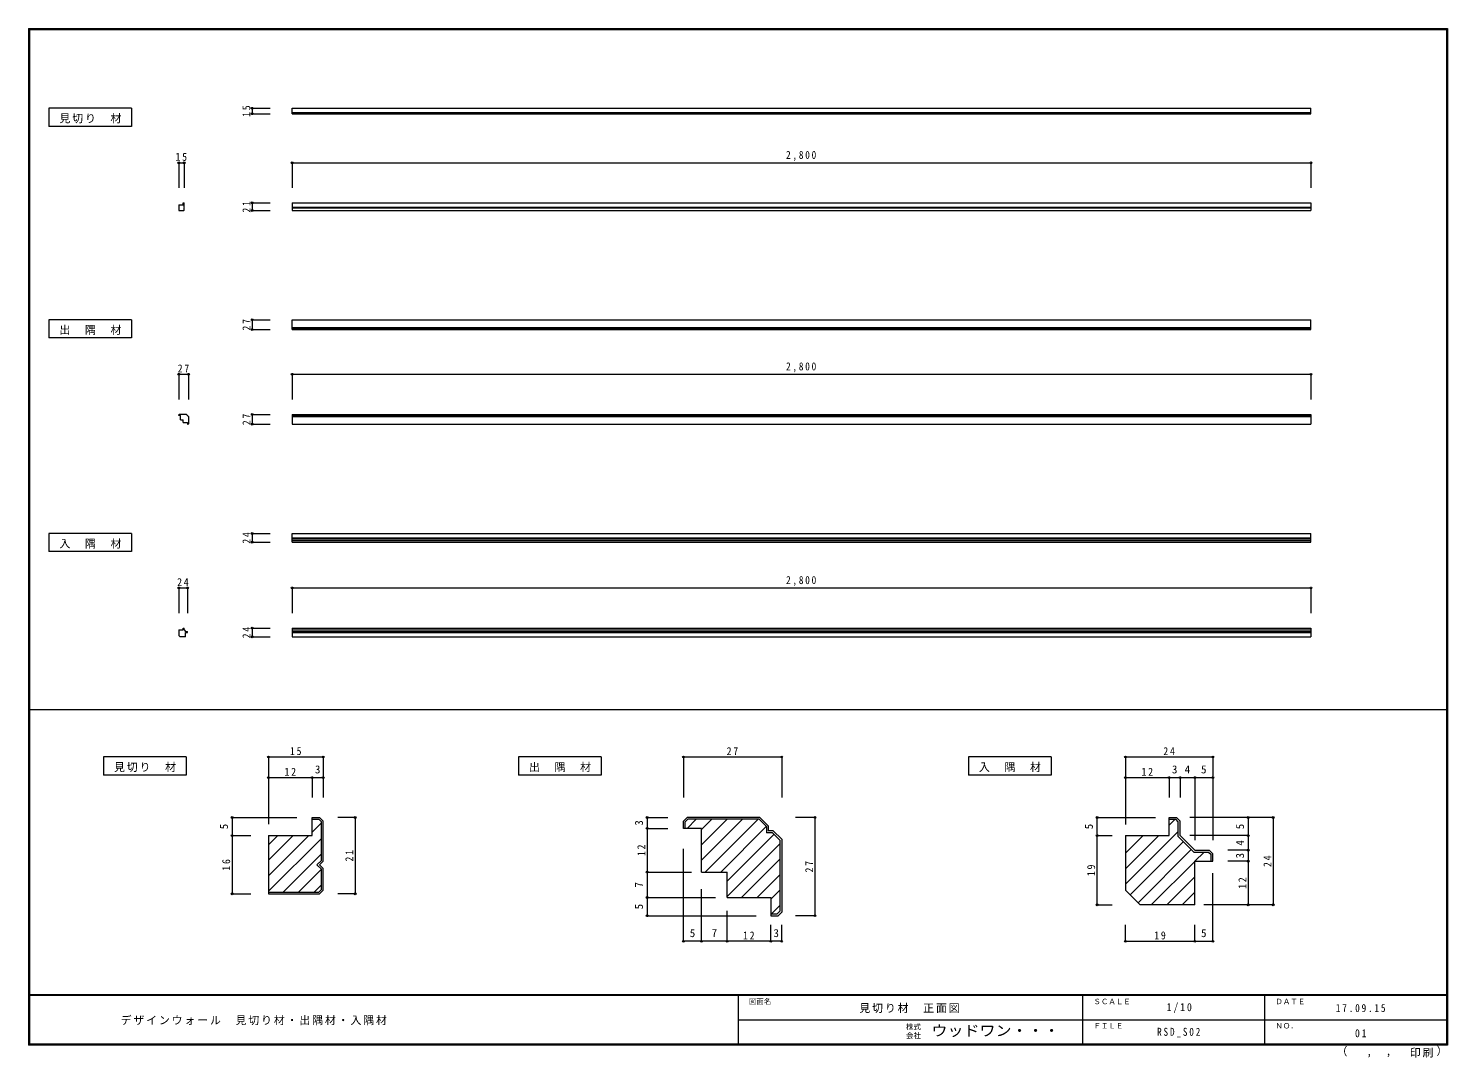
# Model space of a CAD drawing. Units: millimetres on the paper, with parts at other scales. Extents: x -195 to 195, y -144 to 139.
import ezdxf
from ezdxf.enums import TextEntityAlignment as Align

# ---------------------------------------------------------------- set-up
doc = ezdxf.new("R2010")
doc.units = ezdxf.units.MM
doc.header["$PDMODE"] = 32
doc.header["$PDSIZE"] = 0.5
doc.layers.add('3-0', color=7, linetype='Continuous', lineweight=18)
doc.layers.add('F-1', color=6, linetype='Continuous', lineweight=18)
doc.layers.add('F-A', color=7, linetype='Continuous')
doc.styles.add('ＭＳ ゴシック', font='')
doc.styles.get('ＭＳ ゴシック').set_extended_font_data('MS Gothic')

msp = doc.modelspace()

# ---------------------------------------------------------------- linework, layer by layer
at = {"layer": '3-0'}
for p, q in [((-189.018, 117.23), (-189.018, 112.23)), ((-166.313, 117.23), (-189.018, 117.23)), ((-166.313, 117.23), (-166.313, 112.23)), ((-122.214, 116.03), (157.786, 116.03)), ((-166.313, 112.23), (-189.018, 112.23)), ((-153.364, 90.73), (-152.164, 90.73)), ((-153.364, 90.73), (-153.364, 89.13)), ((-152.164, 91.23), (-151.964, 91.23)), ((-152.164, 90.73), (-152.164, 91.23)), ((-151.864, 91.13), (-151.964, 91.23)), ((-151.964, 89.93), (-151.864, 90.03)), ((-151.964, 89.93), (-151.864, 89.83)), ((-151.864, 90.03), (-151.864, 91.13)), ((-151.864, 89.23), (-151.864, 89.83)), ((-122.214, 90.03), (157.786, 90.03)), ((-122.214, 89.93), (157.786, 89.93)), ((-122.214, 89.83), (157.786, 89.83)), ((-189.018, 59.13), (-189.018, 54.13)), ((-166.313, 59.13), (-189.018, 59.13)), ((-166.313, 59.13), (-166.313, 54.13)), ((157.786, 56.43), (157.786, 59.13)), ((-122.214, 57.03), (157.786, 57.03)), ((-122.214, 56.801), (157.786, 56.801)), ((-122.214, 56.66), (157.786, 56.66)), ((-122.214, 56.43), (157.786, 56.43)), ((-166.313, 54.13), (-189.018, 54.13)), ((-153.264, 33.13), (-153.364, 33.03)), ((-153.364, 32.83), (-153.364, 33.03)), ((-152.864, 32.83), (-153.364, 32.83)), ((-151.264, 33.13), (-153.264, 33.13)), ((-152.864, 31.63), (-152.864, 32.83)), ((-152.864, 31.63), (-152.164, 31.63)), ((-152.164, 30.93), (-152.164, 31.63)), ((-150.893, 32.76), (-151.034, 32.76)), ((-150.893, 32.76), (-150.664, 32.53)), ((-150.664, 32.53), (-150.664, 30.53)), ((-122.214, 33.13), (157.786, 33.13)), ((-122.214, 32.901), (157.786, 32.901)), ((-122.214, 32.76), (157.786, 32.76)), ((-122.214, 32.53), (157.786, 32.53)), ((157.786, 33.13), (157.786, 30.43)), ((-152.164, 30.93), (-150.964, 30.93)), ((-150.964, 30.93), (-150.964, 30.43)), ((-150.964, 30.43), (-150.764, 30.43)), ((-150.664, 30.53), (-150.764, 30.43)), ((-189.018, 0.43), (-189.018, -4.57)), ((-166.313, 0.43), (-189.018, 0.43)), ((-166.313, 0.43), (-166.313, -4.57)), ((-122.214, -1.97), (-122.214, 0.43)), ((-122.214, 0.43), (157.786, 0.43)), ((157.786, -1.97), (157.786, 0.43)), ((-122.214, -0.77), (157.786, -0.77)), ((-122.214, -1.07), (157.786, -1.07)), ((-122.214, -1.47), (157.786, -1.47)), ((-122.214, -1.97), (157.786, -1.97)), ((-166.313, -4.57), (-189.018, -4.57)), ((-153.364, -26.07), (-153.364, -27.57)), ((-153.364, -26.07), (-152.164, -26.07)), ((-152.164, -25.57), (-151.964, -25.57)), ((-152.164, -26.07), (-152.164, -25.57)), ((-151.864, -25.67), (-151.964, -25.57)), ((-151.864, -26.07), (-151.864, -25.67)), ((-151.464, -26.77), (-150.964, -26.77)), ((-151.464, -27.97), (-151.464, -26.77)), ((-151.064, -26.47), (-150.964, -26.57)), ((-150.964, -26.77), (-150.964, -26.57)), ((-122.214, -25.57), (157.786, -25.57)), ((-122.214, -25.57), (-122.214, -27.97)), ((-122.214, -26.07), (157.786, -26.07)), ((-122.214, -26.47), (157.786, -26.47)), ((-122.214, -26.77), (157.786, -26.77)), ((157.786, -25.57), (157.786, -27.97)), ((-153.364, -27.57), (-152.964, -27.97)), ((-151.464, -27.97), (-152.964, -27.97)), ((-122.214, -27.97), (157.786, -27.97)), ((-174.018, -60.981), (-174.018, -65.981)), ((-151.313, -60.981), (-174.018, -60.981)), ((-151.313, -60.981), (-151.313, -65.981)), ((-59.967, -60.981), (-59.967, -65.981)), ((-37.263, -60.981), (-59.967, -60.981)), ((-37.263, -60.981), (-37.263, -65.981)), ((86.366, -60.981), (86.366, -65.981)), ((-151.313, -65.981), (-174.018, -65.981)), ((-37.263, -65.981), (-59.967, -65.981)), ((86.366, -65.981), (63.661, -65.981)), ((-116.667, -77.585), (-114.667, -77.585)), ((-116.667, -82.585), (-116.667, -77.585)), ((-113.667, -78.585), (-114.667, -77.585)), ((-13.667, -77.585), (-14.667, -78.585)), ((6.333, -77.585), (-13.667, -77.585)), ((118.833, -77.585), (120.833, -77.585)), ((118.833, -82.585), (118.833, -77.585)), ((121.833, -78.585), (120.833, -77.585)), ((-116.667, -78.085), (-114.874, -78.085)), ((-114.167, -79.111), (-116.667, -81.611)), ((-114.167, -78.792), (-114.874, -78.085)), ((-114.167, -89.377), (-114.167, -78.792)), ((-113.667, -89.585), (-113.667, -78.585)), ((-14.667, -80.585), (-14.667, -78.585)), ((-9.667, -80.585), (-14.667, -80.585)), ((-13.46, -78.085), (-14.167, -78.792)), ((-14.167, -80.585), (-14.167, -78.792)), ((-11.121, -78.085), (-13.621, -80.585)), ((6.126, -78.085), (-13.46, -78.085)), ((1.607, -78.085), (-9.667, -89.359)), ((-2.635, -78.085), (-9.667, -85.117)), ((-6.878, -78.085), (-9.667, -80.874)), ((-9.667, -92.585), (-9.667, -80.585)), ((5.85, -78.085), (-8.65, -92.585)), ((8.109, -80.068), (-4.407, -92.585)), ((9.833, -81.792), (8.126, -81.792)), ((10.04, -81.292), (8.626, -81.292)), ((9.833, -81.792), (11.833, -83.792)), ((10.04, -81.292), (12.333, -83.585)), ((121.333, -81.433), (106.833, -95.933)), ((118.833, -78.085), (120.626, -78.085)), ((120.439, -78.085), (118.833, -79.691)), ((121.333, -78.792), (120.626, -78.085)), ((121.333, -82.792), (121.333, -78.792)), ((121.833, -82.585), (121.833, -78.585)), ((-128.667, -82.585), (-116.667, -82.585)), ((-128.667, -82.585), (-128.667, -98.585)), ((-121.883, -82.585), (-128.667, -89.368)), ((-126.126, -82.585), (-128.667, -85.126)), ((-117.641, -82.585), (-128.667, -93.611)), ((-114.167, -83.354), (-128.667, -97.854)), ((10.23, -82.189), (-2.667, -95.087)), ((11.833, -84.83), (-2.667, -99.33)), ((11.833, -83.792), (11.833, -103.377)), ((12.333, -83.585), (12.333, -103.585)), ((106.833, -82.585), (106.833, -97.585)), ((106.833, -82.585), (118.833, -82.585)), ((111.696, -82.585), (106.833, -87.448)), ((115.939, -82.585), (106.833, -91.691)), ((122.775, -84.234), (108.128, -98.88)), ((-114.167, -87.596), (-124.655, -98.085)), ((-115.374, -90.585), (-114.167, -89.377)), ((-114.667, -90.585), (-113.667, -89.585)), ((11.833, -89.072), (1.321, -99.585)), ((124.896, -86.355), (110.25, -101.002)), ((125.833, -89.661), (113.91, -101.585)), ((125.833, -89.585), (130.833, -89.585)), ((125.833, -101.585), (125.833, -89.585)), ((128.41, -87.085), (125.91, -89.585)), ((129.833, -86.585), (130.833, -87.585)), ((130.333, -89.585), (130.333, -87.792)), ((130.833, -89.585), (130.833, -87.585)), ((-114.167, -91.839), (-120.413, -98.085)), ((-115.374, -90.585), (-114.167, -91.792)), ((-114.667, -90.585), (-113.667, -91.585)), ((-114.167, -97.377), (-114.167, -91.792)), ((-113.667, -97.585), (-113.667, -91.585)), ((-9.667, -92.585), (-2.667, -92.585)), ((-2.667, -99.585), (-2.667, -92.585)), ((11.833, -93.315), (5.563, -99.585)), ((-114.167, -96.082), (-116.17, -98.085)), ((-114.874, -98.085), (-114.167, -97.377)), ((125.833, -93.904), (118.152, -101.585)), ((-128.667, -98.085), (-114.874, -98.085)), ((-2.667, -99.585), (9.333, -99.585)), ((11.833, -97.558), (9.333, -100.058)), ((9.333, -99.585), (9.333, -104.585)), ((106.833, -97.585), (110.833, -101.585)), ((125.833, -98.147), (122.395, -101.585)), ((9.333, -104.085), (11.126, -104.085)), ((9.333, -104.585), (11.333, -104.585)), ((11.833, -101.8), (9.549, -104.085)), ((11.833, -103.377), (11.126, -104.085)), ((12.333, -103.585), (11.333, -104.585)), ((125.833, -101.585), (110.833, -101.585))]:
    msp.add_line(p, q, dxfattribs=at)
at = {"layer": '3-0', "color": 3}
for p, q in [((-133.145, 117.23), (-133.145, 115.73)), ((-153.364, 102.256), (-151.864, 102.256)), ((-122.214, 102.256), (157.786, 102.256)), ((-133.145, 91.23), (-133.145, 89.13)), ((-133.145, 59.13), (-133.145, 56.43)), ((-153.364, 44.156), (-150.664, 44.156)), ((-122.214, 44.156), (157.786, 44.156)), ((-133.145, 33.13), (-133.145, 30.43)), ((-133.145, 0.43), (-133.145, -1.97)), ((-153.364, -14.544), (-150.964, -14.544)), ((-122.214, -14.544), (157.786, -14.544)), ((-133.145, -25.57), (-133.145, -27.97)), ((-128.667, -60.981), (-113.667, -60.981)), ((-14.667, -60.981), (12.333, -60.981)), ((106.833, -60.981), (130.833, -60.981)), ((-128.667, -66.652), (-116.667, -66.652)), ((-116.667, -66.652), (-113.667, -66.652)), ((106.833, -66.652), (118.833, -66.652)), ((118.833, -66.652), (121.833, -66.652)), ((121.833, -66.652), (125.833, -66.652)), ((125.833, -66.652), (130.833, -66.652)), ((-138.685, -77.585), (-138.685, -82.585)), ((-104.885, -77.585), (-104.885, -98.585)), ((-24.635, -77.585), (-24.635, -80.585)), ((21.484, -77.585), (21.484, -104.585)), ((98.994, -82.585), (98.994, -77.585)), ((140.527, -77.585), (140.527, -82.585)), ((147.426, -77.585), (147.426, -101.585)), ((-24.635, -80.585), (-24.635, -92.585)), ((-138.685, -82.585), (-138.685, -98.585)), ((98.994, -101.585), (98.994, -82.585)), ((140.527, -82.585), (140.527, -86.585)), ((140.527, -86.585), (140.527, -89.585)), ((140.527, -89.585), (140.527, -101.585)), ((-24.635, -92.585), (-24.635, -99.585)), ((-24.635, -99.585), (-24.635, -104.585)), ((-9.667, -111.617), (-14.667, -111.617)), ((-2.667, -111.617), (-9.667, -111.617)), ((9.333, -111.617), (-2.667, -111.617)), ((12.333, -111.617), (9.333, -111.617)), ((106.833, -111.617), (125.833, -111.617)), ((125.833, -111.617), (130.833, -111.617))]:
    msp.add_line(p, q, dxfattribs=at)
at = {"layer": '3-0', "color": 4}
for p, q in [((-133.145, 117.23), (-128.224, 117.23)), ((-133.145, 115.73), (-128.224, 115.73)), ((-153.364, 102.256), (-153.364, 95.352)), ((-151.864, 102.256), (-151.864, 95.352)), ((-122.214, 102.256), (-122.214, 95.352)), ((157.786, 102.256), (157.786, 95.352)), ((-133.145, 91.23), (-128.224, 91.23)), ((-133.145, 89.13), (-128.224, 89.13)), ((-133.145, 59.13), (-128.224, 59.13)), ((-133.145, 56.43), (-128.224, 56.43)), ((-153.364, 44.156), (-153.364, 37.252)), ((-150.664, 44.156), (-150.664, 37.252)), ((-122.214, 44.156), (-122.214, 37.252)), ((157.786, 44.156), (157.786, 37.252)), ((-133.145, 33.13), (-128.224, 33.13)), ((-133.145, 30.43), (-128.224, 30.43)), ((-133.145, 0.43), (-128.224, 0.43)), ((-133.145, -1.97), (-128.224, -1.97)), ((-153.364, -14.544), (-153.364, -21.448)), ((-150.964, -14.544), (-150.964, -21.448)), ((-122.214, -14.544), (-122.214, -21.448)), ((157.786, -14.544), (157.786, -21.448)), ((-133.145, -25.57), (-128.224, -25.57)), ((-133.145, -27.97), (-128.224, -27.97)), ((-128.667, -60.981), (-128.667, -66.652)), ((-113.667, -60.981), (-113.667, -66.652)), ((-14.667, -60.981), (-14.667, -72.139)), ((12.333, -60.981), (12.333, -72.139)), ((106.833, -60.981), (106.833, -66.652)), ((130.833, -60.981), (130.833, -66.652)), ((-128.667, -66.652), (-128.667, -79.444)), ((-116.667, -66.652), (-116.667, -72.139)), ((-113.667, -66.652), (-113.667, -72.139)), ((106.833, -66.652), (106.833, -79.53)), ((118.833, -66.652), (118.833, -72.139)), ((121.833, -66.652), (121.833, -72.139)), ((125.833, -66.652), (125.833, -83.799)), ((130.833, -66.652), (130.833, -83.799)), ((-138.685, -77.585), (-120.856, -77.585)), ((-104.885, -77.585), (-109.661, -77.585)), ((-24.635, -77.585), (-18.919, -77.585)), ((21.484, -77.585), (16.129, -77.585)), ((98.994, -77.585), (115.076, -77.585)), ((140.527, -77.585), (124.468, -77.585)), ((147.426, -77.585), (140.527, -77.585)), ((-24.635, -80.585), (-18.919, -80.585)), ((-138.685, -82.585), (-133.541, -82.585)), ((98.994, -82.585), (103.121, -82.585)), ((140.527, -82.585), (124.468, -82.585)), ((-14.667, -111.617), (-14.667, -86.186)), ((140.527, -86.585), (134.974, -86.585)), ((140.527, -89.585), (134.974, -89.585)), ((-24.635, -92.585), (-12.439, -92.585)), ((130.833, -111.617), (130.833, -92.889)), ((-9.667, -111.617), (-9.667, -97.261)), ((-138.685, -98.585), (-133.541, -98.585)), ((-104.885, -98.585), (-109.661, -98.585)), ((-24.635, -99.585), (-5.85, -99.585)), ((-24.635, -104.585), (5.365, -104.585)), ((-2.667, -111.617), (-2.667, -103.289)), ((21.484, -104.585), (16.129, -104.585)), ((98.994, -101.585), (103.121, -101.585)), ((140.527, -101.585), (128.311, -101.585)), ((147.426, -101.585), (140.527, -101.585)), ((9.333, -111.617), (9.333, -107.131)), ((12.333, -111.617), (12.333, -107.131)), ((106.833, -111.617), (106.833, -107.131)), ((125.833, -111.617), (125.833, -107.131))]:
    msp.add_line(p, q, dxfattribs=at)
at = {"layer": '3-0'}
for points in [[(-122.214, 115.73), (-122.214, 117.23), (157.786, 117.23)], [(-122.214, 115.73), (157.786, 115.73), (157.786, 117.23)], [(-122.214, 91.23), (157.786, 91.23), (157.786, 89.13)], [(-122.214, 91.23), (-122.214, 89.13), (157.786, 89.13)], [(-153.364, 89.13), (-151.964, 89.13), (-151.864, 89.23)], [(-122.214, 56.43), (-122.214, 59.13), (157.786, 59.13)], [(-151.264, 33.13), (-151.034, 32.901), (-151.034, 32.76)], [(-122.214, 33.13), (-122.214, 30.43), (157.786, 30.43)], [(-151.864, -26.07), (-151.464, -26.47), (-151.064, -26.47)], [(86.366, -60.981), (63.661, -60.981), (63.661, -65.981)], [(6.333, -77.585), (8.626, -79.877), (8.626, -81.292)], [(6.126, -78.085), (8.126, -80.085), (8.126, -81.792)], [(121.333, -82.792), (125.626, -87.085), (129.626, -87.085), (130.333, -87.792)], [(121.833, -82.585), (125.833, -86.585), (129.833, -86.585)], [(-128.667, -98.585), (-114.667, -98.585), (-113.667, -97.585)]]:
    msp.add_lwpolyline(points, dxfattribs=at)
at = {"layer": '3-0', "color": 3}
for p in [(-133.145, 117.23), (-133.145, 115.73), (-153.364, 102.256), (-151.864, 102.256), (-122.214, 102.256), (157.786, 102.256), (-133.145, 91.23), (-133.145, 89.13), (-133.145, 59.13), (-133.145, 56.43), (-153.364, 44.156), (-150.664, 44.156), (-122.214, 44.156), (157.786, 44.156), (-133.145, 33.13), (-133.145, 30.43), (-133.145, 0.43), (-133.145, -1.97), (-153.364, -14.544), (-150.964, -14.544), (-122.214, -14.544), (157.786, -14.544), (-133.145, -25.57), (-133.145, -27.97), (-128.667, -60.981), (-113.667, -60.981), (-14.667, -60.981), (12.333, -60.981), (106.833, -60.981), (130.833, -60.981), (-128.667, -66.652), (-116.667, -66.652), (-113.667, -66.652), (106.833, -66.652), (118.833, -66.652), (121.833, -66.652), (125.833, -66.652), (130.833, -66.652), (-138.685, -77.585), (-104.885, -77.585), (-24.635, -77.585), (21.484, -77.585), (98.994, -77.585), (140.527, -77.585), (147.426, -77.585), (-24.635, -80.585), (-138.685, -82.585), (98.994, -82.585), (140.527, -82.585), (140.527, -86.585), (140.527, -89.585), (-24.635, -92.585), (-138.685, -98.585), (-104.885, -98.585), (-24.635, -99.585), (98.994, -101.585), (140.527, -101.585), (147.426, -101.585), (-24.635, -104.585), (21.484, -104.585), (-14.667, -111.617), (-9.667, -111.617), (-2.667, -111.617), (9.333, -111.617), (12.333, -111.617), (106.833, -111.617), (125.833, -111.617), (130.833, -111.617)]:
    msp.add_point(p, dxfattribs=at)
at = {"layer": 'F-1'}
for p, q in [((-194.669, 139.167), (-194.669, -140.167)), ((-194.669, 139.167), (195.331, 139.167)), ((-194.669, 139), (195.331, 139)), ((-194.669, 138.833), (195.331, 138.833)), ((-194.503, 139.167), (-194.503, -140.167)), ((-194.336, 139.167), (-194.336, -140.167)), ((194.997, 139.167), (194.997, -140.167)), ((195.164, 139.167), (195.164, -140.167)), ((195.331, 139.167), (195.331, -140.167)), ((-194.669, -47.97), (195.331, -47.97)), ((195.331, -126.333), (-194.669, -126.333)), ((195.331, -126.5), (-194.669, -126.5)), ((0.331, -126.5), (0.331, -139.833)), ((94.997, -126.5), (94.997, -139.833)), ((144.997, -126.5), (144.997, -139.833)), ((0.331, -133.167), (194.997, -133.167)), ((195.331, -139.833), (-194.669, -139.833)), ((195.331, -140), (-194.669, -140)), ((195.331, -140.167), (-194.669, -140.167))]:
    msp.add_line(p, q, dxfattribs=at)

# ---------------------------------------------------------------- texts
at = {"layer": '3-0', "style": 'ＭＳ ゴシック'}
for s, p in [('3', (-115.917, -66.152)), ('3', (119.583, -66.152)), ('4', (123.083, -66.152)), ('5', (127.583, -66.152)), ('5', (-12.917, -111.117)), ('7', (-6.917, -111.117)), ('3', (10.083, -111.117)), ('5', (127.583, -111.117))]:
    msp.add_text(s, height=2.199, dxfattribs=at).set_placement(p, align=Align.BOTTOM_LEFT)
for s, p in [('5', (-139.185, -80.835)), ('3', (-25.135, -79.835)), ('5', (98.494, -80.835)), ('5', (140.027, -80.835)), ('4', (140.027, -85.335)), ('3', (140.027, -88.835)), ('7', (-25.135, -96.835)), ('5', (-25.135, -102.835))]:
    msp.add_text(s, height=2.199, rotation=90, dxfattribs=at).set_placement(p, align=Align.BOTTOM_LEFT)
at = {"layer": '3-0', "char_height": 2.199, "attachment_point": 7, "rotation": 90, "style": 'ＭＳ ゴシック'}
for s, insert in [('\\T1.36;\\W0.9;15', (-133.645, 114.855)), ('\\T1.36;\\W0.9;21', (-133.645, 88.555)), ('\\T1.36;\\W0.9;27', (-133.645, 56.155)), ('\\T1.36;\\W0.9;27', (-133.645, 30.155)), ('\\T1.36;\\W0.9;24', (-133.645, -2.395)), ('\\T1.36;\\W0.9;24', (-133.645, -28.395)), ('\\T1.36;\\W0.9;12', (-25.135, -88.21)), ('\\T1.36;\\W0.9;16', (-139.185, -92.21)), ('\\T1.36;\\W0.9;21', (-105.385, -89.71)), ('\\T1.36;\\W0.9;27', (20.984, -92.71)), ('\\T1.36;\\W0.9;24', (146.926, -91.21)), ('\\T1.36;\\W0.9;19', (98.494, -93.71)), ('\\T1.36;\\W0.9;12', (140.027, -97.21))]:
    msp.add_mtext(s, dxfattribs=dict(at, insert=insert))
at = {"layer": '3-0', "char_height": 2.199, "attachment_point": 7, "style": 'ＭＳ ゴシック'}
for s, insert in [('\\T1.17;見切り\u3000材', (-186.141, 113.077)), ('\\T1.38;\\W0.85;2,800', (13.536, 102.756)), ('\\T1.36;\\W0.9;15', (-154.239, 102.756)), ('\\T1.17;出\u3000隅\u3000材', (-186.141, 54.977)), ('\\T1.36;\\W0.9;27', (-153.639, 44.656)), ('\\T1.38;\\W0.85;2,800', (13.536, 44.656)), ('\\T1.17;入\u3000隅\u3000材', (-186.141, -3.723)), ('\\T1.38;\\W0.85;2,800', (13.536, -14.044)), ('\\T1.36;\\W0.9;24', (-153.789, -14.044)), ('\\T1.36;\\W0.9;15', (-122.792, -60.481)), ('\\T1.36;\\W0.9;27', (-2.792, -60.481)), ('\\T1.36;\\W0.9;24', (117.208, -60.481)), ('\\T1.17;見切り\u3000材', (-171.141, -65.135)), ('\\T1.17;出\u3000隅\u3000材', (-57.091, -65.135)), ('\\T1.17;入\u3000隅\u3000材', (66.537, -65.135)), ('\\T1.36;\\W0.9;12', (-124.292, -66.152)), ('\\T1.36;\\W0.9;12', (111.208, -66.152)), ('\\T1.36;\\W0.9;12', (1.708, -111.117)), ('\\T1.36;\\W0.9;19', (114.708, -111.117))]:
    msp.add_mtext(s, dxfattribs=dict(at, insert=insert))
at = {"layer": 'F-A', "style": 'ＭＳ ゴシック'}
for s, height, p in [('図面名', 1.466, (3.331, -129.333)), ('ＳＣＡＬＥ', 1.466, (97.997, -129.333)), ('ＤＡＴＥ', 1.466, (147.997, -129.333)), ('株式', 1.466, (46.497, -136.3)), ('ＦＩＬＥ', 1.466, (97.997, -136)), ('ＮＯ．', 1.466, (147.997, -136)), ('会社', 1.466, (46.497, -138.7)), ('（', 2.199, (164.798, -143.61)), ('）', 2.199, (192.277, -143.471)), (',', 2.199, (173.04, -143.61)), (',', 2.199, (178.337, -143.518))]:
    msp.add_text(s, height=height, dxfattribs=at).set_placement(p, align=Align.BOTTOM_LEFT)
at = {"layer": 'F-A', "style": 'ＭＳ ゴシック', "width": 1.1}
msp.add_text('ウッドワン・・・', height=2.933, dxfattribs=at).set_placement((53.497, -138.5), align=Align.BOTTOM_LEFT)
at = {"layer": 'F-A', "char_height": 2.199, "attachment_point": 7, "style": 'ＭＳ ゴシック'}
for s, insert in [('\\T1.17;見切り材\u3000正面図', (33.664, -131.333)), ('\\T1.38;\\W0.9;1/10', (118.122, -131.333)), ('\\T1.17;デザインウォール\u3000見切り材・出隅材・入隅材', (-169.336, -134.667)), ('\\T1.39;\\W0.85;17.09.15', (164.622, -131.083)), ('\\T1.39;\\W0.85;RSD_S02', (115.497, -138)), ('\\T1.36;\\W0.9;01', (169.872, -138)), ('\\T1.17;印刷', (184.936, -143.564))]:
    msp.add_mtext(s, dxfattribs=dict(at, insert=insert))

doc.saveas('drawing.dxf')
